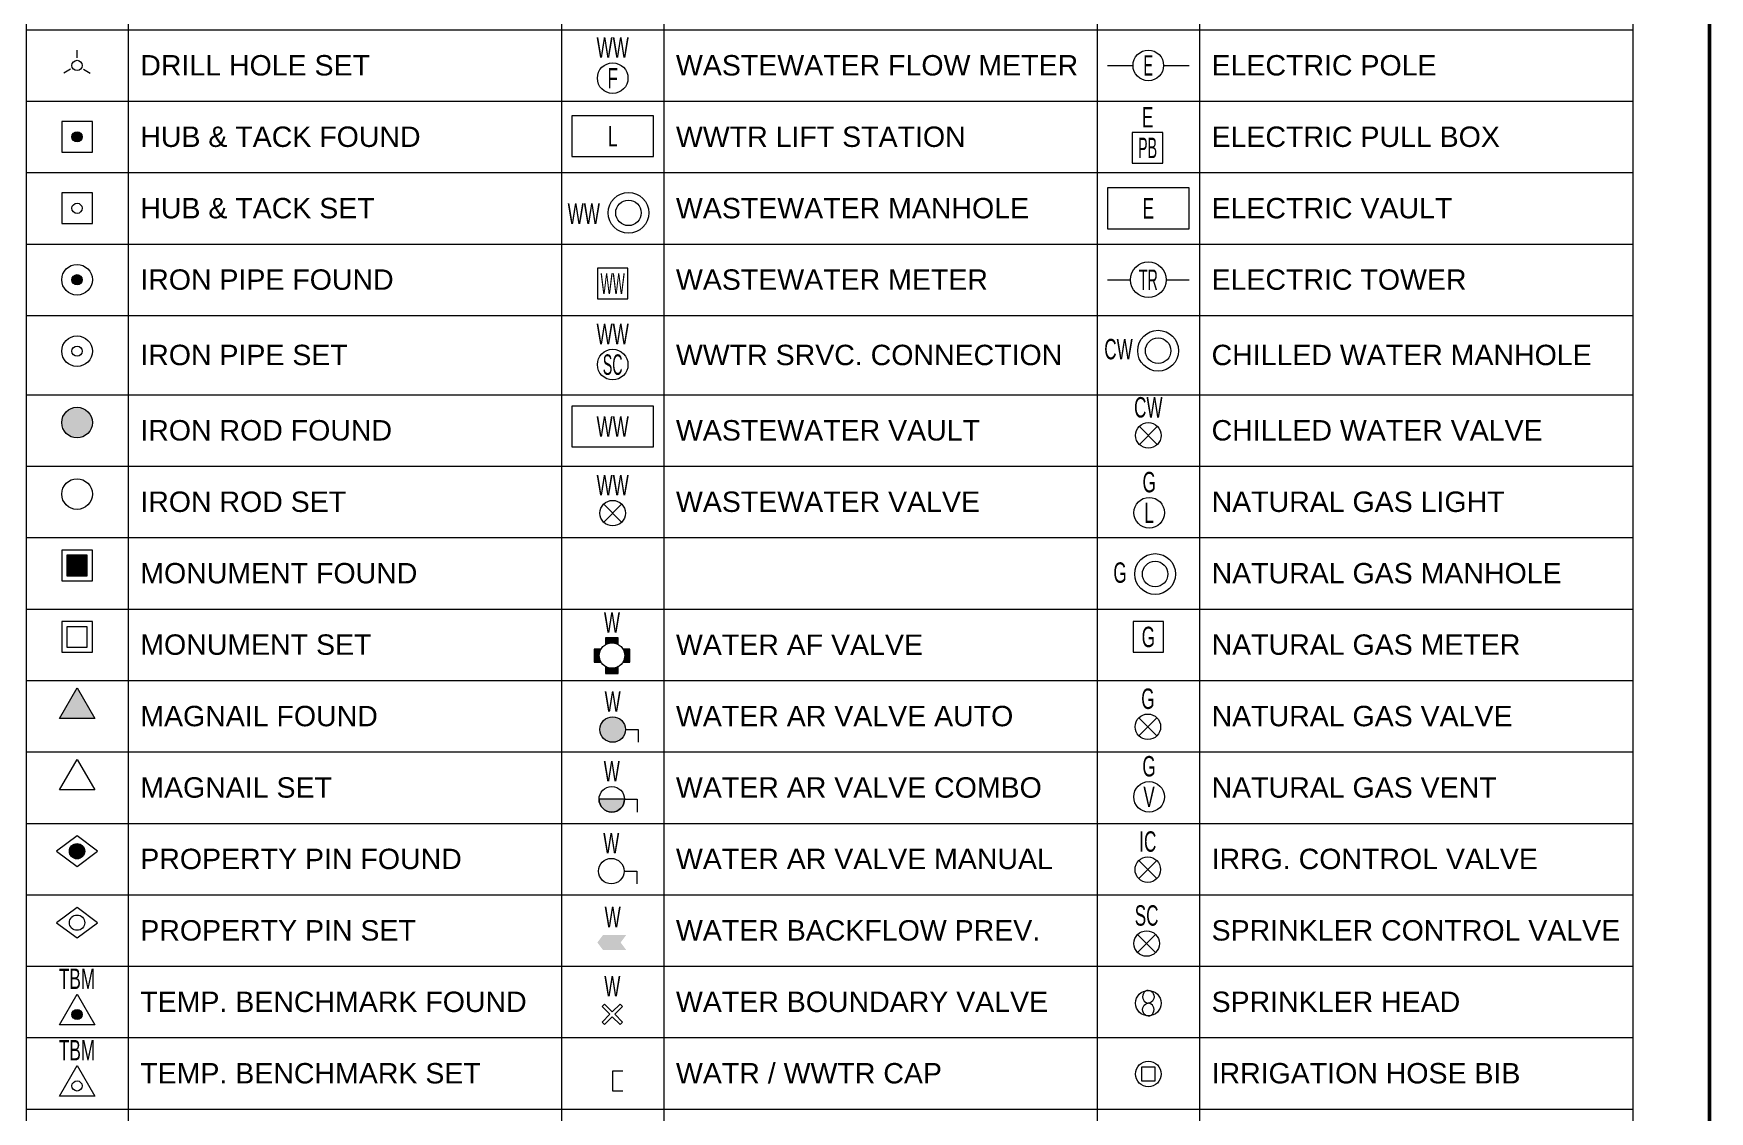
# Model space of a CAD drawing. Extents: x 2.2 to 31, y 0.8 to 21.8.
# Drawn here: x 8.39 to 16.6, y 11.3 to 16.58 of the extents above; entities that cross this region are included whole.
import ezdxf
from ezdxf.enums import TextEntityAlignment as Align

# ---------------------------------------------------------------- set-up
doc = ezdxf.new("R2010")
doc.units = 0
doc.header["$MEASUREMENT"] = 0
doc.layers.get('0').update_dxf_attribs({"lineweight": 20, "true_color": 0xfaaafa})
doc.layers.get('Defpoints').update_dxf_attribs({"color": 111, "lineweight": 20})
for name, color, linetype, lineweight in [('G-ANNO-TABL', 130, 'Continuous', 40), ('G-ANNO-TTBL', 130, 'Continuous', 50), ('V-CTRL-SYMB', 203, 'Continuous', 20), ('V-CTRL-SYMB-BMRK', 203, 'Continuous', 20), ('V-CTRL-SYMB-CPNT', 203, 'Continuous', 20), ('V-CWTR-SYMB', 133, 'Continuous', 20), ('V-ELEC-SYMB', 23, 'Continuous', 20), ('V-FIRE-SYMB', 163, 'Continuous', 20), ('V-IRRG-SYMB', 203, 'Continuous', 20), ('V-NGAS-SYMB', 53, 'Continuous', 20), ('V-PROP-SYMB', 43, 'Continuous', 20), ('V-WATR-SYMB', 153, 'Continuous', 20), ('V-WWTR-SYMB', 73, 'Continuous', 20)]:
    doc.layers.add(name, color=color, linetype=linetype, lineweight=lineweight)
doc.styles.add('COA', font='arial.ttf')
doc.styles.add('COA_Existing', font='arial.ttf', dxfattribs={"height": 2})

# ---------------------------------------------------------------- blocks, each defined once
blk = doc.blocks.new('*T182')
at = {"layer": 'Defpoints', "color": 8, "linetype": 'ByBlock', "lineweight": 0, "transparency": 16777216}
for p, q in [((0, 0), (7.875, 0)), ((0, 0), (0, -19.9884)), ((0.5, 0), (0.5, -19.9884)), ((2.625, 0), (2.625, -19.9884)), ((3.125, 0), (3.125, -19.9884)), ((5.25, 0), (5.25, -19.9884)), ((5.75, 0), (5.75, -19.9884)), ((7.875, 0), (7.875, -19.9884)), ((0, -0.35), (7.875, -0.35)), ((0, -0.7), (7.875, -0.7)), ((0, -1.05), (7.875, -1.05)), ((0, -1.4), (7.875, -1.4)), ((0, -1.75), (7.875, -1.75)), ((0, -2.1), (7.875, -2.1)), ((0, -2.45), (7.875, -2.45)), ((0, -2.8), (7.875, -2.8)), ((0, -3.15), (7.875, -3.15)), ((0, -3.5), (7.875, -3.5)), ((0, -3.85), (7.875, -3.85)), ((0, -4.2), (7.875, -4.2)), ((0, -4.55), (7.875, -4.55)), ((0, -4.9), (7.875, -4.9)), ((0, -5.25), (7.875, -5.25)), ((0, -5.6), (7.875, -5.6)), ((0, -5.9884), (7.875, -5.9884)), ((0, -6.3384), (7.875, -6.3384)), ((0, -6.6884), (7.875, -6.6884)), ((0, -7.0384), (7.875, -7.0384)), ((0, -7.3884), (7.875, -7.3884)), ((0, -7.7384), (7.875, -7.7384)), ((0, -8.0884), (7.875, -8.0884)), ((0, -8.4384), (7.875, -8.4384)), ((0, -8.7884), (7.875, -8.7884)), ((0, -9.1384), (7.875, -9.1384)), ((0, -9.4884), (7.875, -9.4884)), ((0, -9.8384), (7.875, -9.8384)), ((0, -10.1884), (7.875, -10.1884)), ((0, -10.5384), (7.875, -10.5384)), ((0, -10.8884), (7.875, -10.8884)), ((0, -11.2384), (7.875, -11.2384)), ((0, -11.5884), (7.875, -11.5884)), ((0, -11.9384), (7.875, -11.9384)), ((0, -12.2884), (7.875, -12.2884)), ((0, -12.6384), (7.875, -12.6384)), ((0, -12.9884), (7.875, -12.9884)), ((0, -13.3384), (7.875, -13.3384)), ((0, -13.6884), (7.875, -13.6884)), ((0, -14.0384), (7.875, -14.0384)), ((0, -14.3884), (7.875, -14.3884)), ((0, -14.7384), (7.875, -14.7384)), ((0, -15.0884), (7.875, -15.0884)), ((0, -15.4384), (7.875, -15.4384)), ((0, -15.7884), (7.875, -15.7884)), ((0, -16.1384), (7.875, -16.1384)), ((0, -16.4884), (7.875, -16.4884)), ((0, -16.8384), (7.875, -16.8384)), ((0, -17.1884), (7.875, -17.1884)), ((0, -17.5384), (7.875, -17.5384)), ((0, -17.8884), (7.875, -17.8884)), ((0, -18.2384), (7.875, -18.2384)), ((0, -18.5884), (7.875, -18.5884)), ((0, -18.9384), (7.875, -18.9384)), ((0, -19.2884), (7.875, -19.2884)), ((0, -19.6384), (7.875, -19.6384)), ((0, -19.9884), (7.875, -19.9884))]:
    blk.add_line(p, q, dxfattribs=at)
at = {"layer": 'G-ANNO-TABL', "color": 0, "transparency": 16777216, "char_height": 0.1, "width": 2.005, "attachment_point": 4, "style": 'COA'}
for s, insert in [('BRASS DISK FOUND', (0.56, -0.175)), ('STORM DRAIN AREA INLET', (3.185, -0.175)), ('COMMUNICATION PEDESTAL', (5.81, -0.175)), ('BRASS DISK SET', (0.56, -0.525)), ('DRAINAGE ARROW', (3.185, -0.525)), ('COMM. JUNCTION BOX', (5.81, -0.525)), ('BOLT FOUND', (0.56, -0.875)), ('STORM DRAIN CURB INLET', (3.185, -0.875)), ('COMMUNICATION MANHOLE', (5.81, -0.875)), ('BOLT SET', (0.56, -1.225)), ('STORM DRAIN CLEANOUT', (3.185, -1.225)), ('COMMUNICATION POLE', (5.81, -1.225)), ('BENCHMARK FOUND', (0.56, -1.575)), ('STORM DRAIN GRATE INLET', (3.185, -1.575)), ('COMMUNICATION VAULT', (5.81, -1.575)), ('BENCHMARK SET', (0.56, -1.925)), ('STORM DRAIN HEADWALL', (3.185, -1.925)), ('FIBER OPTIC MANHOLE', (5.81, -1.925)), ('CALCULATED POINT', (0.56, -2.275)), ('STORM DRAIN MANHOLE', (3.185, -2.275)), ('FIBER OPTIC JUNCTION BOX', (5.81, -2.275)), ('CONTROL POINT FOUND', (0.56, -2.625)), ('STORM DRAIN WINGWALL', (3.185, -2.625)), ('ELECTRIC ANCHOR', (5.81, -2.625)), ('CONTROL POINT SET', (0.56, -2.975)), ('ELECTRIC JUNCTION BOX', (5.81, -2.975)), ('COTTON SPINDLE FOUND', (0.56, -3.325)), ('WASTEWATER AR VALVE', (3.185, -3.325)), ('ELECTRIC LIGHT POLE', (5.81, -3.325)), ('COTTON SPINDLE SET', (0.56, -3.675)), ('WWTR BACKFLOW PRVN.', (3.185, -3.675)), ('ELECTRIC MANHOLE', (5.81, -3.675)), ('DRILL HOLE FOUND', (0.56, -4.025)), ('WASTEWATER CLEANOUT', (3.185, -4.025)), ('ELECTRIC METER', (5.81, -4.025)), ('DRILL HOLE SET', (0.56, -4.375)), ('WASTEWATER FLOW METER', (3.185, -4.375)), ('ELECTRIC POLE', (5.81, -4.375)), ('HUB & TACK FOUND', (0.56, -4.725)), ('WWTR LIFT STATION', (3.185, -4.725)), ('ELECTRIC PULL BOX', (5.81, -4.725)), ('HUB & TACK SET', (0.56, -5.075)), ('WASTEWATER MANHOLE', (3.185, -5.075)), ('ELECTRIC VAULT', (5.81, -5.075)), ('IRON PIPE FOUND', (0.56, -5.425)), ('WASTEWATER METER', (3.185, -5.425)), ('ELECTRIC TOWER', (5.81, -5.425)), ('IRON PIPE SET', (0.56, -5.7942)), ('WWTR SRVC. CONNECTION', (3.185, -5.7942)), ('CHILLED WATER MANHOLE', (5.81, -5.7942)), ('IRON ROD FOUND', (0.56, -6.1634)), ('WASTEWATER VAULT', (3.185, -6.1634)), ('CHILLED WATER VALVE', (5.81, -6.1634)), ('IRON ROD SET', (0.56, -6.5134)), ('WASTEWATER VALVE', (3.185, -6.5134)), ('NATURAL GAS LIGHT', (5.81, -6.5134)), ('MONUMENT FOUND', (0.56, -6.8634)), ('NATURAL GAS MANHOLE', (5.81, -6.8634)), ('MONUMENT SET', (0.56, -7.2134)), ('WATER AF VALVE', (3.185, -7.2134)), ('NATURAL GAS METER', (5.81, -7.2134)), ('MAGNAIL FOUND', (0.56, -7.5634)), ('WATER AR VALVE AUTO', (3.185, -7.5634)), ('NATURAL GAS VALVE', (5.81, -7.5634)), ('MAGNAIL SET', (0.56, -7.9134)), ('WATER AR VALVE COMBO', (3.185, -7.9134)), ('NATURAL GAS VENT', (5.81, -7.9134)), ('PROPERTY PIN FOUND', (0.56, -8.2634)), ('WATER AR VALVE MANUAL', (3.185, -8.2634)), ('IRRG. CONTROL VALVE', (5.81, -8.2634)), ('PROPERTY PIN SET', (0.56, -8.6134)), ('WATER BACKFLOW PREV.', (3.185, -8.6134)), ('SPRINKLER CONTROL VALVE', (5.81, -8.6134)), ('TEMP. BENCHMARK FOUND', (0.56, -8.9634)), ('WATER BOUNDARY VALVE', (3.185, -8.9634)), ('SPRINKLER HEAD', (5.81, -8.9634)), ('TEMP. BENCHMARK SET', (0.56, -9.3134)), ('WATR / WWTR CAP', (3.185, -9.3134)), ('IRRIGATION HOSE BIB', (5.81, -9.3134)), ('CROSS FOUND', (0.56, -9.6634)), ('WATER CHECK VLV. SINGLE', (3.185, -9.6634)), ('RECLAIMED WATER MANH.', (5.81, -9.6634)), ('CROSS SET', (0.56, -10.0134)), ('WATER CHECK VLV. DOUBLE', (3.185, -10.0134)), ('RECLAIMED WATER METER', (5.81, -10.0134)), ('BIKE RACK', (0.56, -10.3634)), ('WATER DRAINAGE VALVE', (3.185, -10.3634)), ('RECLAIMED WATER VALVE', (5.81, -10.3634)), ('BOLLARD', (0.56, -10.7134)), ('WATER DRAINAGE MANHOLE', (3.185, -10.7134)), ('TRAFFIC SIGNAL MANHOLE', (5.81, -10.7134)), ('BENCH', (0.56, -11.0634)), ('WATER FIRE CONNECTION', (3.185, -11.0634)), ('TRAF. SIGNAL CONTROL BOX', (5.81, -11.0634)), ('BUS STOP', (0.56, -11.4134)), ('WATER FIRE HYDRANT', (3.185, -11.4134)), ('TRAFFIC SIGNAL PULL BOX', (5.81, -11.4134)), ('GARBAGE CAN', (0.56, -11.7634)), ('WATER FLOW METER', (3.185, -11.7634)), ('TRAF. SIGNAL / PED SIGNAL', (5.81, -11.7634)), ('GUARDRAIL POST', (0.56, -12.1134)), ('WATER HANDHOLE', (3.185, -12.1134)), ('TRAF. SIGNAL LIGHT & SIGN.', (5.81, -12.1134)), ('MAILBOX', (0.56, -12.4634)), ('WATER HYD. PRS. RLS. VLV.', (3.185, -12.4634)), ('TRAF. SIGNAL SIGN. EXTEND.', (5.81, -12.4634)), ('PARKING METER', (0.56, -12.8134)), ('WATER MANHOLE', (3.185, -12.8134)), ('POST', (0.56, -13.1634)), ('WATR / WWTR MAT. CHANGE', (3.185, -13.1634)), ('SIGN', (0.56, -13.5134)), ('WATER METER', (3.185, -13.5134)), ('MANHOLE UNKNOWN', (0.56, -13.8634)), ('WATER MONITOR WELL', (3.185, -13.8634)), ('TEST PIT', (0.56, -14.2134)), ('WATR / WWTR PLUG', (3.185, -14.2134)), ('BORE HOLE', (0.56, -14.5634)), ('WATR / WWTR PROJ. SEP.', (3.185, -14.5634)), ('RAILROAD SIGNAL', (0.56, -14.9134)), ('WATER PRS. RLS. VALVE', (3.185, -14.9134)), ('SHRUB', (0.56, -15.2634)), ('WATER PRS. SUST. VALVE', (3.185, -15.2634)), ('TREE', (0.56, -15.6134)), ('WATR / WWTR REDUCER', (3.185, -15.6134)), ('WATER SRVC. CONNECTION', (3.185, -15.9634)), ('WATER SHUTOFF VALVE', (3.185, -16.3134)), ('WATER VAULT', (3.185, -16.6634)), ('WATER VALVE', (3.185, -17.0134)), ('WATER VAC. RLS. VALVE', (3.185, -17.3634)), ('WATER WELL', (3.185, -17.7134))]:
    blk.add_mtext(s, dxfattribs=dict(at, insert=insert))
blk = doc.blocks.new('ELEC_POLE_E')
at = {"color": 0, "linetype": 'ByBlock', "lineweight": -2}
for points in [[(-4, 0), (-1.5, 0)], [(1.5, 0), (4, 0)]]:
    blk.add_lwpolyline(points, dxfattribs=at)
blk.add_circle((0, 0), 1.5, dxfattribs=at)
at = {"color": 0, "linetype": 'ByBlock', "lineweight": -2, "style": 'COA_Existing', "width": 0.5}
blk.add_text('E', height=2, dxfattribs=at).set_placement((0, -1), align=Align.CENTER)
blk = doc.blocks.new('ELEC_VALT_E')
at = {"color": 0, "linetype": 'ByBlock', "lineweight": -2}
blk.add_lwpolyline([(-4, -2), (4, -2), (4, 2), (-4, 2)], close=True, dxfattribs=at)
at = {"color": 0, "linetype": 'ByBlock', "lineweight": -2, "style": 'COA_Existing', "width": 0.6}
blk.add_text('E', height=2, dxfattribs=at).set_placement((0, 0), align=Align.MIDDLE_CENTER)
blk = doc.blocks.new('ELEC_TOWR_E')
at = {"color": 0, "linetype": 'ByBlock', "lineweight": -2}
for points in [[(-4, 0), (-1.75, 0)], [(1.75, 0), (4, 0)]]:
    blk.add_lwpolyline(points, dxfattribs=at)
blk.add_circle((0, 0), 1.75, dxfattribs=at)
at = {"color": 0, "linetype": 'ByBlock', "lineweight": -2, "style": 'COA_Existing', "width": 0.5}
blk.add_text('TR', height=2, dxfattribs=at).set_placement((0, -1), align=Align.CENTER)
blk = doc.blocks.new('*U287')
at = {"color": 0, "linetype": 'ByBlock', "lineweight": -2}
for radius in [2, 1.25]:
    blk.add_circle((0, 0), radius, dxfattribs=at)
at = {"color": 0, "linetype": 'ByBlock', "lineweight": -2, "style": 'COA_Existing', "width": 0.6}
blk.add_text('CW', height=2, dxfattribs=at).set_placement((-3.88, -0.84), align=Align.CENTER)
blk = doc.blocks.new('*U262')
at = {"color": 0, "linetype": 'ByBlock', "lineweight": -2}
for points in [[(-0.88, 0.88), (0.88, -0.88)], [(-0.88, -0.88), (0.88, 0.88)]]:
    blk.add_lwpolyline(points, dxfattribs=at)
blk.add_circle((0, 0), 1.25, dxfattribs=at)
at = {"color": 0, "linetype": 'ByBlock', "lineweight": -2, "style": 'COA_Existing', "width": 0.6}
blk.add_text('CW', height=2, dxfattribs=at).set_placement((0, 1.75), align=Align.CENTER)
blk = doc.blocks.new('*U323')
at = {"color": 0, "linetype": 'ByBlock', "lineweight": -2}
blk.add_circle((0, 0), 1.5, dxfattribs=at)
at = {"color": 0, "linetype": 'ByBlock', "lineweight": -2, "style": 'COA_Existing', "width": 0.6}
blk.add_text('G', height=2, dxfattribs=at).set_placement((0, 2), align=Align.CENTER)
blk.add_text('L', height=2, dxfattribs=at).set_placement((0, 0), align=Align.MIDDLE_CENTER)
blk = doc.blocks.new('*U288')
at = {"color": 0, "linetype": 'ByBlock', "lineweight": -2}
for radius in [2, 1.25]:
    blk.add_circle((0, 0), radius, dxfattribs=at)
at = {"color": 0, "linetype": 'ByBlock', "lineweight": -2, "style": 'COA_Existing', "width": 0.6}
blk.add_text('G', height=2, dxfattribs=at).set_placement((-3.44, -0.86), align=Align.CENTER)
blk = doc.blocks.new('NGAS_METR_E')
at = {"color": 0, "linetype": 'ByBlock', "lineweight": -2}
blk.add_lwpolyline([(-1.5, -1.5), (1.5, -1.5), (1.5, 1.5), (-1.5, 1.5)], close=True, dxfattribs=at)
at = {"color": 0, "linetype": 'ByBlock', "lineweight": -2, "style": 'COA_Existing', "width": 0.6}
blk.add_text('G', height=2, dxfattribs=at).set_placement((0, 0), align=Align.MIDDLE_CENTER)
blk = doc.blocks.new('*U263')
at = {"color": 0, "linetype": 'ByBlock', "lineweight": -2}
for points in [[(-0.88, 0.88), (0.88, -0.88)], [(-0.88, -0.88), (0.88, 0.88)]]:
    blk.add_lwpolyline(points, dxfattribs=at)
blk.add_circle((0, 0), 1.25, dxfattribs=at)
at = {"color": 0, "linetype": 'ByBlock', "lineweight": -2, "style": 'COA_Existing', "width": 0.6}
blk.add_text('G', height=2, dxfattribs=at).set_placement((0, 1.75), align=Align.CENTER)
blk = doc.blocks.new('*U324')
at = {"color": 0, "linetype": 'ByBlock', "lineweight": -2}
blk.add_circle((0, 0), 1.5, dxfattribs=at)
at = {"color": 0, "linetype": 'ByBlock', "lineweight": -2, "style": 'COA_Existing', "width": 0.6}
blk.add_text('G', height=2, dxfattribs=at).set_placement((0, 2), align=Align.CENTER)
blk.add_text('V', height=2, dxfattribs=at).set_placement((0, 0), align=Align.MIDDLE_CENTER)
blk = doc.blocks.new('*U329')
at = {"color": 0, "linetype": 'ByBlock', "lineweight": -2}
for points in [[(-0.88, 0.88), (0.88, -0.88)], [(-0.88, -0.88), (0.88, 0.88)]]:
    blk.add_lwpolyline(points, dxfattribs=at)
blk.add_circle((0, 0), 1.25, dxfattribs=at)
at = {"color": 0, "linetype": 'ByBlock', "lineweight": -2, "style": 'COA_Existing', "width": 0.6}
blk.add_text('IC', height=2, dxfattribs=at).set_placement((0, 1.75), align=Align.CENTER)
blk = doc.blocks.new('*U331')
at = {"color": 0, "linetype": 'ByBlock', "lineweight": -2}
for points in [[(-0.88, 0.88), (0.88, -0.88)], [(-0.88, -0.88), (0.88, 0.88)]]:
    blk.add_lwpolyline(points, dxfattribs=at)
blk.add_circle((0, 0), 1.25, dxfattribs=at)
at = {"color": 0, "linetype": 'ByBlock', "lineweight": -2, "style": 'COA_Existing', "width": 0.6}
blk.add_text('SC', height=2, dxfattribs=at).set_placement((0, 1.75), align=Align.CENTER)
blk = doc.blocks.new('*U270')
at = {"color": 0, "linetype": 'ByBlock', "lineweight": -2}
for radius in [2, 1.25]:
    blk.add_circle((0, 0), radius, dxfattribs=at)
at = {"color": 0, "linetype": 'ByBlock', "lineweight": -2, "style": 'COA_Existing', "width": 0.6}
blk.add_text('WW', height=2, dxfattribs=at).set_placement((-4.38, -1.08), align=Align.CENTER)
blk = doc.blocks.new('WWTR_METR_E')
at = {"color": 0, "linetype": 'ByBlock', "lineweight": -2}
blk.add_lwpolyline([(-1.5, -1.5), (1.5, -1.5), (1.5, 1.5), (-1.5, 1.5)], close=True, dxfattribs=at)
at = {"color": 0, "linetype": 'ByBlock', "lineweight": -2, "style": 'COA_Existing', "width": 0.45}
blk.add_text('WW', height=2, dxfattribs=at).set_placement((0, 0), align=Align.MIDDLE_CENTER)
blk = doc.blocks.new('*U188')
at = {"linetype": 'ByBlock', "lineweight": -2}
h = blk.add_hatch(color=0, dxfattribs=at)
h.dxf.hatch_style = 1
h.paths.add_polyline_path([(0.62, 1.75), (-0.63, 1.75), (-0.63, 1.08, -0.267949), (0.62, 1.08)])
h = blk.add_hatch(color=0, dxfattribs=at)
h.dxf.hatch_style = 1
h.paths.add_polyline_path([(-1.75, 0.62), (-1.75, -0.63), (-1.08, -0.63, -0.267949), (-1.08, 0.62)])
h = blk.add_hatch(color=0, dxfattribs=at)
h.dxf.hatch_style = 1
h.paths.add_polyline_path([(1.75, -0.63), (1.75, 0.62), (1.08, 0.62, -0.267949), (1.08, -0.63)])
h = blk.add_hatch(color=0, dxfattribs=at)
h.dxf.hatch_style = 1
h.paths.add_polyline_path([(-0.63, -1.75), (0.62, -1.75), (0.62, -1.08, -0.267949), (-0.63, -1.08)])
at = {"color": 0, "linetype": 'ByBlock', "lineweight": -2}
for points in [[(0.62, 1.75), (-0.63, 1.75), (-0.63, 1.08, -0.267949), (0.62, 1.08), (0.62, 1.75)], [(-1.75, 0.62), (-1.75, -0.63), (-1.08, -0.63, -0.267949), (-1.08, 0.62), (-1.75, 0.62)], [(1.75, -0.63), (1.75, 0.62), (1.08, 0.62, -0.267949), (1.08, -0.63), (1.75, -0.63)], [(-0.63, -1.75), (0.62, -1.75), (0.62, -1.08, -0.267949), (-0.63, -1.08), (-0.63, -1.75)]]:
    blk.add_lwpolyline(points, format="xyb", close=True, dxfattribs=at)
blk.add_circle((0, 0), 1.25, dxfattribs=at)
at = {"color": 0, "linetype": 'ByBlock', "lineweight": -2, "style": 'COA_Existing', "width": 0.6}
blk.add_text('W', height=2, dxfattribs=at).set_placement((0, 2.25), align=Align.CENTER)
blk = doc.blocks.new('*U187')
at = {"linetype": 'ByBlock', "lineweight": -2}
h = blk.add_hatch(color=0, dxfattribs=at)
h.dxf.hatch_style = 1
h.paths.add_polyline_path([(1.25, 0, 1), (-1.25, 0, 1)])
at = {"color": 0, "linetype": 'ByBlock', "lineweight": -2, "flags": 128}
blk.add_lwpolyline([(1.25, 0), (2.5, 0), (2.5, -1.25)], dxfattribs=at)
blk.add_lwpolyline([(1.25, 0), (2.5, 0), (2.5, -1.25)], dxfattribs=at)
at = {"color": 0, "linetype": 'ByBlock', "lineweight": -2}
blk.add_circle((0, 0), 1.25, dxfattribs=at)
at = {"color": 0, "linetype": 'ByBlock', "lineweight": -2, "style": 'COA_Existing', "width": 0.6}
blk.add_text('W', height=2, dxfattribs=at).set_placement((0, 1.75), align=Align.CENTER)
blk = doc.blocks.new('WATR_CAP_E')
at = {"color": 0, "linetype": 'ByBlock', "lineweight": -2}
blk.add_lwpolyline([(1, -1), (0, -1), (0, 1), (1, 1)], dxfattribs=at)
blk = doc.blocks.new('SURV_DHS')
at = {"color": 0, "linetype": 'ByBlock', "lineweight": -2}
for points in [[(0, 0.75), (0, 1.5)], [(-0.65, -0.38), (-1.3, -0.75)], [(0.65, -0.38), (1.3, -0.75)]]:
    blk.add_lwpolyline(points, dxfattribs=at)
blk.add_circle((0, 0), 0.5, dxfattribs=at)
blk = doc.blocks.new('SURV_HTF')
at = {"linetype": 'ByBlock', "lineweight": -2}
h = blk.add_hatch(color=0, dxfattribs=at)
h.dxf.hatch_style = 1
h.paths.add_polyline_path([(0.5, 0, 1), (-0.5, 0, 1)])
at = {"color": 0, "linetype": 'ByBlock', "lineweight": -2}
blk.add_lwpolyline([(-1.5, -1.5), (1.5, -1.5), (1.5, 1.5), (-1.5, 1.5)], close=True, dxfattribs=at)
blk.add_circle((0, 0), 0.5, dxfattribs=at)
blk = doc.blocks.new('SURV_HTS')
at = {"color": 0, "linetype": 'ByBlock', "lineweight": -2}
blk.add_lwpolyline([(-1.5, -1.5), (1.5, -1.5), (1.5, 1.5), (-1.5, 1.5)], close=True, dxfattribs=at)
blk.add_circle((0, 0), 0.5, dxfattribs=at)
blk = doc.blocks.new('SURV_IPF')
at = {"linetype": 'ByBlock', "lineweight": -2}
h = blk.add_hatch(color=0, dxfattribs=at)
h.dxf.hatch_style = 1
h.paths.add_polyline_path([(-0.5, 0, 1), (0.5, 0, 1)])
at = {"color": 0, "linetype": 'ByBlock', "lineweight": -2}
for radius in [1.5, 0.5]:
    blk.add_circle((0, 0), radius, dxfattribs=at)
blk = doc.blocks.new('SURV_IPS')
at = {"color": 0, "linetype": 'ByBlock', "lineweight": -2}
for radius in [1.5, 0.5]:
    blk.add_circle((0, 0), radius, dxfattribs=at)
blk = doc.blocks.new('SURV_IRF')
at = {"linetype": 'ByBlock', "lineweight": -2}
h = blk.add_hatch(color=0, dxfattribs=at)
h.dxf.hatch_style = 1
h.paths.add_polyline_path([(-1.5, 0, 1), (1.5, 0, 1)])
at = {"color": 0, "linetype": 'ByBlock', "lineweight": -2}
blk.add_circle((0, 0), 1.5, dxfattribs=at)
blk = doc.blocks.new('SURV_IRS')
at = {"color": 0, "linetype": 'ByBlock', "lineweight": -2}
blk.add_circle((0, 0), 1.5, dxfattribs=at)
blk = doc.blocks.new('SURV_MF')
at = {"linetype": 'ByBlock', "lineweight": -2}
h = blk.add_hatch(color=0, dxfattribs=at)
h.dxf.hatch_style = 1
h.paths.add_polyline_path([(1, 1), (-1, 1), (-1, -1), (1, -1)])
at = {"color": 0, "linetype": 'ByBlock', "lineweight": -2}
for points in [[(1.5, -1.5), (1.5, 1.5), (-1.5, 1.5), (-1.5, -1.5)], [(-1, 1), (-1, -1), (1, -1), (1, 1)]]:
    blk.add_lwpolyline(points, close=True, dxfattribs=at)
blk = doc.blocks.new('SURV_MS')
at = {"color": 0, "linetype": 'ByBlock', "lineweight": -2}
for points in [[(1.5, -1.5), (1.5, 1.5), (-1.5, 1.5), (-1.5, -1.5)], [(-1, 1), (-1, -1), (1, -1), (1, 1)]]:
    blk.add_lwpolyline(points, close=True, dxfattribs=at)
blk = doc.blocks.new('SURV_MNF')
at = {"linetype": 'ByBlock', "lineweight": -2}
h = blk.add_hatch(color=0, dxfattribs=at)
h.dxf.hatch_style = 1
h.paths.add_polyline_path([(-1.73, -1), (1.73, -1), (0, 2)])
at = {"color": 0, "linetype": 'ByBlock', "lineweight": -2}
blk.add_lwpolyline([(-1.73, -1), (0, 2), (1.73, -1)], close=True, dxfattribs=at)
blk = doc.blocks.new('SURV_MNS')
at = {"color": 0, "linetype": 'ByBlock', "lineweight": -2}
blk.add_lwpolyline([(-1.73, -1), (0, 2), (1.73, -1)], close=True, dxfattribs=at)
blk = doc.blocks.new('SURV_TBF')
at = {"linetype": 'ByBlock', "lineweight": -2}
h = blk.add_hatch(color=0, dxfattribs=at)
h.dxf.hatch_style = 1
edge = h.paths.add_edge_path()
edge.add_arc((0, 0), 0.5, 0, 360)
at = {"color": 0, "linetype": 'ByBlock', "lineweight": -2}
blk.add_lwpolyline([(-1.73, -1), (0, 2), (1.73, -1), (-1.73, -1)], dxfattribs=at)
blk.add_circle((0, 0), 0.5, dxfattribs=at)
at = {"color": 0, "linetype": 'ByBlock', "lineweight": -2, "style": 'COA_Existing', "width": 0.6}
blk.add_text('TBM', height=2, dxfattribs=at).set_placement((0, 2.5), align=Align.CENTER)
blk = doc.blocks.new('SURV_TBS')
at = {"color": 0, "linetype": 'ByBlock', "lineweight": -2}
blk.add_lwpolyline([(-1.73, -1), (0, 2), (1.73, -1), (-1.73, -1)], dxfattribs=at)
blk.add_circle((0, 0), 0.5, dxfattribs=at)
at = {"color": 0, "linetype": 'ByBlock', "lineweight": -2, "style": 'COA_Existing', "width": 0.6}
blk.add_text('TBM', height=2, dxfattribs=at).set_placement((0, 2.5), align=Align.CENTER)
blk = doc.blocks.new('IRRG_SPHD_E')
at = {"color": 0, "linetype": 'ByBlock', "lineweight": -2}
blk.add_circle((0, 0), 1.25, dxfattribs=at)
for centre, major_axis, ratio in [((0, 0.63), (0, 0.624), 0.901174), ((0, -0.63), (0, -0.627), 0.897239)]:
    blk.add_ellipse(centre, major_axis=major_axis, ratio=ratio, start_param=0, end_param=3.141593, dxfattribs=at)
at = {"color": 0, "linetype": 'ByBlock', "lineweight": -2, "extrusion": (0, 0, -1)}
for centre, major_axis, ratio in [((0, -0.63), (0, -0.627), 0.897239), ((0, 0.63), (0, 0.624), 0.901174)]:
    blk.add_ellipse(centre, major_axis=major_axis, ratio=ratio, start_param=0, end_param=3.141593, dxfattribs=at)
blk = doc.blocks.new('IRRG_HBIB_E')
at = {"color": 0, "linetype": 'ByBlock', "lineweight": -2}
blk.add_lwpolyline([(0.66, 0.66), (-0.66, 0.66), (-0.66, -0.66), (0.66, -0.66)], close=True, dxfattribs=at)
blk.add_circle((0, 0), 1.25, dxfattribs=at)
blk = doc.blocks.new('SURV_PPF')
at = {"linetype": 'ByBlock', "lineweight": -2}
h = blk.add_hatch(color=0, dxfattribs=at)
h.dxf.hatch_style = 1
h.paths.add_polyline_path([(0.75, 0, 1), (-0.75, 0, 1)])
at = {"color": 0, "linetype": 'ByBlock', "lineweight": -2}
blk.add_lwpolyline([(-2, 0), (0, -1.5), (2, 0), (0, 1.5), (-2, 0)], dxfattribs=at)
blk.add_circle((0, 0), 0.75, dxfattribs=at)
blk = doc.blocks.new('SURV_PPS')
at = {"color": 0, "linetype": 'ByBlock', "lineweight": -2}
blk.add_lwpolyline([(-2, 0), (0, -1.5), (2, 0), (0, 1.5), (-2, 0)], dxfattribs=at)
blk.add_circle((0, 0), 0.75, dxfattribs=at)
blk = doc.blocks.new('*U191')
at = {"linetype": 'ByBlock', "lineweight": -2}
h = blk.add_hatch(color=0, dxfattribs=at)
h.dxf.hatch_style = 1
h.paths.add_polyline_path([(-1.25, 0, 1), (1.25, 0)])
at = {"color": 0, "linetype": 'ByBlock', "lineweight": -2}
blk.add_lwpolyline([(-1.25, 0, 1), (1.25, 0), (-1.25, 0, 1)], format="xyb", close=True, dxfattribs=at)
at = {"color": 0, "linetype": 'ByBlock', "lineweight": -2, "flags": 128}
blk.add_lwpolyline([(1.25, 0), (2.5, 0), (2.5, -1.25)], dxfattribs=at)
at = {"color": 0, "linetype": 'ByBlock', "lineweight": -2}
blk.add_circle((0, 0), 1.25, dxfattribs=at)
at = {"color": 0, "linetype": 'ByBlock', "lineweight": -2, "style": 'COA_Existing', "width": 0.6}
blk.add_text('W', height=2, dxfattribs=at).set_placement((0, 1.75), align=Align.CENTER)
blk = doc.blocks.new('*U293')
at = {"color": 0, "linetype": 'ByBlock', "lineweight": -2, "flags": 128}
blk.add_lwpolyline([(1.25, 0), (2.5, 0), (2.5, -1.25)], dxfattribs=at)
at = {"color": 0, "linetype": 'ByBlock', "lineweight": -2}
blk.add_circle((0, 0), 1.25, dxfattribs=at)
at = {"color": 0, "linetype": 'ByBlock', "lineweight": -2, "style": 'COA_Existing', "width": 0.6}
blk.add_text('W', height=2, dxfattribs=at).set_placement((0, 1.75), align=Align.CENTER)
blk = doc.blocks.new('*U211')
at = {"linetype": 'ByBlock', "lineweight": -2}
h = blk.add_hatch(color=0, dxfattribs=at)
h.dxf.hatch_style = 1
h.paths.add_polyline_path([(1.32, 0.72), (-0.96, 0.72), (-1.5, 0), (-0.96, -0.72), (1.32, -0.72), (0.78, 0)])
at = {"color": 0, "linetype": 'ByBlock', "lineweight": -2, "style": 'COA_Existing', "width": 0.6}
blk.add_text('W', height=2, dxfattribs=at).set_placement((0, 1.5), align=Align.CENTER)
blk = doc.blocks.new('*U275')
at = {"color": 0, "linetype": 'ByBlock', "lineweight": -2, "flags": 128}
blk.add_lwpolyline([(-0.25, 0), (-1.01, -0.76), (-0.76, -1.01), (0, -0.25), (0.76, -1.01), (1.01, -0.76), (0.25, 0), (1.01, 0.76), (0.76, 1.01), (0, 0.25), (-0.76, 1.01), (-1.01, 0.76)], close=True, dxfattribs=at)
at = {"color": 0, "linetype": 'ByBlock', "lineweight": -2, "style": 'COA_Existing', "width": 0.6}
blk.add_text('W', height=2, dxfattribs=at).set_placement((0, 1.75), align=Align.CENTER)
blk = doc.blocks.new('*U217')
at = {"color": 0, "linetype": 'ByBlock', "lineweight": -2}
blk.add_circle((0, 0), 1.5, dxfattribs=at)
at = {"color": 0, "linetype": 'ByBlock', "lineweight": -2, "style": 'COA_Existing', "width": 0.6}
blk.add_text('WW', height=2, dxfattribs=at).set_placement((0, 2), align=Align.CENTER)
blk.add_text('F', height=2, dxfattribs=at).set_placement((0, 0), align=Align.MIDDLE_CENTER)
blk = doc.blocks.new('WWTR_LSTA_E')
at = {"color": 0, "linetype": 'ByBlock', "lineweight": -2}
blk.add_lwpolyline([(-4, -2), (4, -2), (4, 2), (-4, 2)], close=True, dxfattribs=at)
at = {"color": 0, "linetype": 'ByBlock', "lineweight": -2, "style": 'COA_Existing', "width": 0.6}
blk.add_text('L', height=2, dxfattribs=at).set_placement((0, 0), align=Align.MIDDLE_CENTER)
blk = doc.blocks.new('*U221')
at = {"color": 0, "linetype": 'ByBlock', "lineweight": -2}
blk.add_circle((0, 0), 1.5, dxfattribs=at)
at = {"color": 0, "linetype": 'ByBlock', "lineweight": -2, "style": 'COA_Existing'}
for s, width, p in [('WW', 0.6, (0, 2)), ('SC', 0.5, (0, -1))]:
    blk.add_text(s, height=2, dxfattribs=dict(at, width=width)).set_placement(p, align=Align.CENTER)
blk = doc.blocks.new('WWTR_VALT_E')
at = {"color": 0, "linetype": 'ByBlock', "lineweight": -2}
blk.add_lwpolyline([(-4, -2), (4, -2), (4, 2), (-4, 2)], close=True, dxfattribs=at)
at = {"color": 0, "linetype": 'ByBlock', "lineweight": -2, "style": 'COA_Existing', "width": 0.6}
blk.add_text('WW', height=2, dxfattribs=at).set_placement((0, 0), align=Align.MIDDLE_CENTER)
blk = doc.blocks.new('*U224')
at = {"color": 0, "linetype": 'ByBlock', "lineweight": -2}
for points in [[(-0.88, 0.88), (0.88, -0.88)], [(-0.88, -0.88), (0.88, 0.88)]]:
    blk.add_lwpolyline(points, dxfattribs=at)
blk.add_circle((0, 0), 1.25, dxfattribs=at)
at = {"color": 0, "linetype": 'ByBlock', "lineweight": -2, "style": 'COA_Existing', "width": 0.6}
blk.add_text('WW', height=2, dxfattribs=at).set_placement((0, 1.75), align=Align.CENTER)
blk = doc.blocks.new('*U338')
at = {"color": 0, "linetype": 'ByBlock', "lineweight": -2, "flags": 128}
blk.add_lwpolyline([(1.5, -1.5), (1.5, 1.5), (-1.5, 1.5), (-1.5, -1.5)], close=True, dxfattribs=at)
at = {"color": 0, "linetype": 'ByBlock', "lineweight": -2, "style": 'COA_Existing'}
for s, width, p in [('E', 0.6, (0, 2)), ('PB', 0.5, (0, -1))]:
    blk.add_text(s, height=2, dxfattribs=dict(at, width=width)).set_placement(p, align=Align.CENTER)

msp = doc.modelspace()

# ---------------------------------------------------------------- linework, layer by layer
at = {"layer": 'G-ANNO-TTBL'}
msp.add_lwpolyline([(16.5999, 21.8), (16.5999, 0.8)], dxfattribs=at)

# ---------------------------------------------------------------- block references
msp.add_blockref('*T182', (8.3499, 20.8))
at = {"layer": 'V-CTRL-SYMB', "xscale": 0.05, "yscale": 0.05, "zscale": 0.05}
for name, p in [('SURV_DHS', (8.5999, 16.425)), ('SURV_HTF', (8.5999, 16.075)), ('SURV_HTS', (8.5999, 15.725)), ('SURV_MNF', (8.5999, 13.275)), ('SURV_MNS', (8.5999, 12.925))]:
    msp.add_blockref(name, p, dxfattribs=at)
at = {"layer": 'V-CTRL-SYMB-BMRK', "xscale": 0.05, "yscale": 0.05, "zscale": 0.05}
for name, p in [('SURV_TBF', (8.5999, 11.775)), ('SURV_TBS', (8.5999, 11.425))]:
    msp.add_blockref(name, p, dxfattribs=at)
at = {"layer": 'V-CTRL-SYMB-CPNT', "xscale": 0.05, "yscale": 0.05, "zscale": 0.05}
for name, p in [('SURV_MF', (8.5999, 13.975)), ('SURV_MS', (8.5999, 13.625))]:
    msp.add_blockref(name, p, dxfattribs=at)
at = {"layer": 'V-CWTR-SYMB', "xscale": 0.05, "yscale": 0.05, "zscale": 0.05}
for name, p in [('*U287', (13.8978, 15.0272)), ('*U262', (13.8499, 14.6125))]:
    msp.add_blockref(name, p, dxfattribs=at)
at = {"layer": 'V-ELEC-SYMB', "xscale": 0.05, "yscale": 0.05, "zscale": 0.05}
for name, p in [('ELEC_POLE_E', (13.8499, 16.425)), ('*U338', (13.8464, 16.0211)), ('ELEC_VALT_E', (13.8499, 15.725)), ('ELEC_TOWR_E', (13.8499, 15.375))]:
    msp.add_blockref(name, p, dxfattribs=at)
at = {"layer": 'V-FIRE-SYMB', "xscale": 0.05, "yscale": 0.05, "zscale": 0.05}
msp.add_blockref('*U211', (11.2249, 12.1278), dxfattribs=at)
at = {"layer": 'V-IRRG-SYMB', "xscale": 0.05, "yscale": 0.05, "zscale": 0.05}
for name, p in [('*U329', (13.8473, 12.485)), ('*U331', (13.8416, 12.1228)), ('IRRG_SPHD_E', (13.8499, 11.8306)), ('IRRG_HBIB_E', (13.8499, 11.4835))]:
    msp.add_blockref(name, p, dxfattribs=at)
at = {"layer": 'V-NGAS-SYMB', "xscale": 0.05, "yscale": 0.05, "zscale": 0.05}
for name, p in [('*U323', (13.8541, 14.2335)), ('*U288', (13.8832, 13.9331)), ('NGAS_METR_E', (13.8499, 13.625)), ('*U263', (13.8478, 13.1847)), ('*U324', (13.8534, 12.8413))]:
    msp.add_blockref(name, p, dxfattribs=at)
at = {"layer": 'V-PROP-SYMB', "xscale": 0.05, "yscale": 0.05, "zscale": 0.05}
for name, p in [('SURV_IPF', (8.5999, 15.375)), ('SURV_IPS', (8.5999, 15.025)), ('SURV_IRF', (8.5999, 14.675)), ('SURV_IRS', (8.5999, 14.325)), ('SURV_PPF', (8.5999, 12.575)), ('SURV_PPS', (8.5999, 12.225))]:
    msp.add_blockref(name, p, dxfattribs=at)
at = {"layer": 'V-WATR-SYMB', "xscale": 0.05, "yscale": 0.05, "zscale": 0.05}
for name, p in [('*U188', (11.2215, 13.5335)), ('*U187', (11.2249, 13.1712)), ('*U191', (11.2205, 12.8294)), ('*U293', (11.2179, 12.4775)), ('*U275', (11.2231, 11.7759)), ('WATR_CAP_E', (11.2249, 11.4497))]:
    msp.add_blockref(name, p, dxfattribs=at)
at = {"layer": 'V-WWTR-SYMB', "xscale": 0.05, "yscale": 0.05, "zscale": 0.05}
for name, p in [('*U217', (11.2249, 16.3627)), ('WWTR_LSTA_E', (11.2249, 16.0781)), ('*U270', (11.3023, 15.7027)), ('WWTR_METR_E', (11.2249, 15.3559)), ('*U221', (11.2249, 14.9591)), ('WWTR_VALT_E', (11.2249, 14.6559)), ('*U224', (11.2249, 14.2315))]:
    msp.add_blockref(name, p, dxfattribs=at)

doc.saveas('drawing.dxf')
